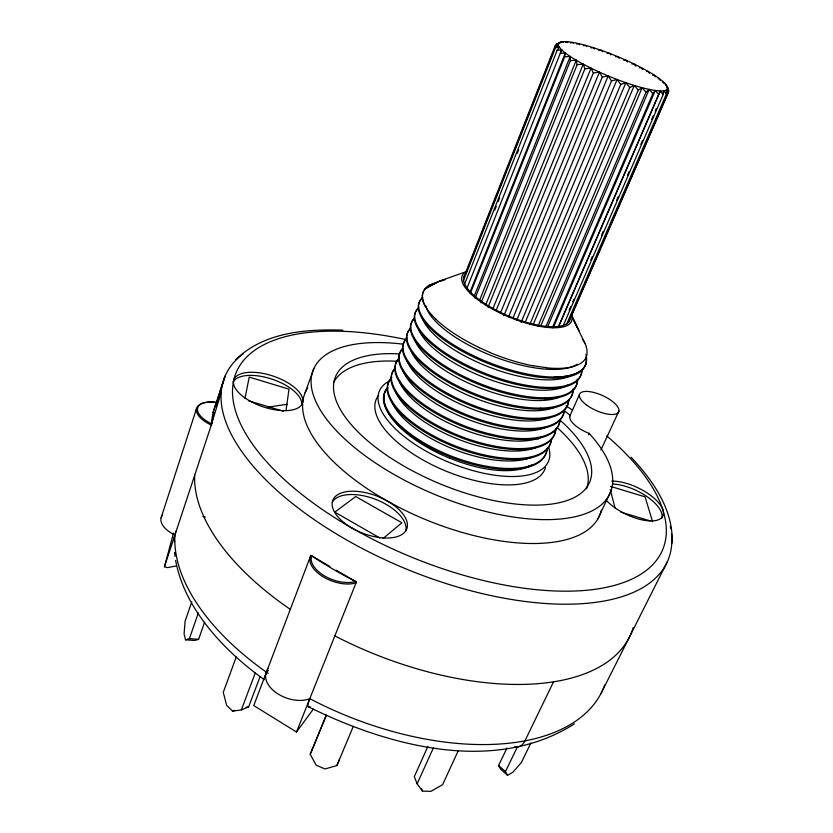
<?xml version="1.0" encoding="UTF-8"?>
<svg xmlns="http://www.w3.org/2000/svg" width="833" height="833" viewBox="0 0 833 833"><rect width="100%" height="100%" fill="white"/><g stroke="black" fill="none" stroke-linecap="round" stroke-linejoin="round"><path stroke-width="1.25" d="M352.088 528.174A230.856 103.188 22.5 0 1 233.375 382.212L233.584 380.681A230.96 103.219 22.5 0 1 405.713 339.541M566.544 324.401L666.421 93.994L666.452 89.974L668.264 92.848L568.866 321.944M233.417 382.212L233.5 381.441M567.627 41.942L567.565 42.535M176.409 565.899L167.641 567.617L164.424 566.742L211.311 425.017L214.216 412.918M286 410.669L289.009 389.146L249.213 377.11L245.006 398.403M464.283 284.886L557.162 50.303L561.681 49.834L560.245 53.364L565.326 52.968L564.68 56.831L470.281 293.497M665.598 85.414L665.765 84.31L666.66 86.268M215.528 405.838L216.695 402.381A233.115 109.54 22.4 0 0 211.665 423.758L211.311 424.976M666.421 93.994L664.005 90.755L663.193 94.514L562.952 326.244M215.768 406.296L225.077 376.11L216.559 402.641A25.511 11.933 17.5 0 0 196.505 408.67A25.511 11.933 17.5 0 0 211.301 425.017M604.82 684.757A229.21 123.992 22.5 0 1 309.793 698.658A27.187 16.775 20.3 0 1 278.493 694.233A27.187 16.775 20.3 0 1 266.435 672.21A229.21 123.992 22.5 0 1 174.951 534.942L175.857 531.246M164.424 566.742L173.514 533.11M211.572 423.976L221.13 392.77M213.102 412.658L223.161 381.42M161.133 517.751L196.536 408.545M191.798 601.78L185.093 621.22L184.093 633.965L185.509 639.796L194.651 640.483L198.598 639.338L204.606 622.23M185.509 639.796L189.393 638.64L198.358 612.89M305.159 392.645L313.874 368.498M236.249 656.966L223.275 692.306L226.618 705.301L232.626 711.163L241.372 709.883L248.619 706.915L260.135 676.49M241.372 709.883L255.294 672.866M268.226 673.303L266.435 672.21L267.893 668.358M290.311 609.36L310.834 555.351L311.74 555.882A233.625 110.018 22.5 0 0 355.462 581.413L356.399 581.944L296.486 731.999L253.753 705.603L290.311 609.36A233.761 117.484 22.5 0 1 194.683 475.299M463.565 277.816L555.195 45.711L558.797 43.274L557.839 45.68M465.647 273.838L467.084 270.215M468.031 267.799L470.416 261.76M471.374 259.344L489.981 212.217M491.418 208.594L502.872 179.595M503.819 177.179L506.214 171.14M507.162 168.724L509.546 162.685M510.504 160.259L529.59 111.934M530.548 109.519L542.002 80.52M542.96 78.104L545.344 72.055M546.292 69.639L548.687 63.6M549.634 61.184L552.498 53.937M553.935 50.313L556.319 44.264L560.515 42.181L559.443 42.931M463.263 281.117L555.465 47.741L558.402 44.93L555.195 45.711M555.465 47.741L557.444 47.387L558.402 44.93M494.833 210.01L496.27 206.397M498.176 201.565L499.613 197.952M517.303 153.314L518.73 149.69M466.647 289.051L561.681 49.834M470.208 291.592L565.326 52.968M474.3 295.965L570.209 56.467L564.68 56.831M475.133 298.12L570.366 60.622L570.209 56.467M479.548 300.328L576.228 60.226L570.366 60.622M481.068 302.806L577.144 64.651L576.228 60.226M485.722 304.816L583.225 64.162L584.87 68.806L487.992 307.304M353.307 726.386L336.886 765.558L325.026 768.953L316.176 765.215L310.23 754.302L326.265 714.974M326.005 716.265L310.23 754.302M492.751 309.053L591.034 68.16L584.87 68.806M496.114 310.532L593.335 72.971L591.034 68.16M500.373 313.177L599.427 72.117L593.335 72.971M503.861 315.749L602.301 77.032L599.427 72.117M585.307 344.071L571.813 316.217A59.174 20.148 22.5 0 1 508.557 316.842L608.194 75.928L602.301 77.032M512.93 318.144L611.526 80.874L617.086 79.489L620.762 84.404L521.094 322.413M516.762 320.049L617.086 79.489M336.886 765.558L339.427 759.488M525.092 322.621L625.864 82.686L629.748 87.517L529.673 324.787M533.12 324.693L634.288 85.445L638.245 90.131L537.826 326.598M540.742 325.995L642.139 87.704L646.023 92.171L545.448 327.598M547.666 326.713L649.188 89.391L652.885 93.598L552.279 327.869M553.789 326.63L655.279 90.474A58.924 10.735 22.5 0 0 659.882 90.849L663.193 94.514M558.162 327.411L660.257 90.932A58.966 10.735 22.5 0 0 616.024 55.936A58.966 10.735 22.5 0 0 563.004 51.063A58.966 10.735 22.5 0 0 655.279 90.474L658.653 94.389M558.943 325.849L660.257 90.932M569.168 310.095L570.72 306.513M572.781 301.744L573.812 299.359M590.816 260.021L592.367 256.449M601.645 234.989L603.186 231.418M616.587 200.42L618.128 196.848M627.405 175.388L628.957 171.817M640.806 144.401L642.358 140.819M651.635 119.369L653.176 115.787M655.238 111.028L656.269 108.644M662.454 94.337L664.005 90.755M570.397 317.737L668.712 91.12L667.316 86.705L668.712 91.12M387.855 387.824A86.163 35.246 23 0 0 385.606 390.677A86.205 35.173 22 0 0 396.144 422.872A86.236 36.027 21.2 0 0 450.205 456.869A86.268 37.277 21.2 0 0 513.909 469.375L514.357 468.354A86.33 38.099 22 0 0 546.802 451.476A86.361 38.058 23 0 0 547.5 447.81M390.313 379.567A86.445 34.788 23 0 0 389.334 380.952A86.476 34.715 22 0 0 400.059 412.856A86.507 35.569 21.2 0 0 454.37 446.79A86.538 36.819 21.2 0 0 518.22 459.504L518.667 458.473A86.601 37.662 22 0 0 551.061 441.917A86.642 37.62 23 0 0 551.727 438.293M395.217 368.519A86.715 34.32 23 0 0 393.093 371.174A86.747 34.247 22 0 0 404.005 402.787A86.788 35.111 21.2 0 0 458.566 436.659A86.819 36.371 21.2 0 0 522.562 449.57L523.009 448.529A86.882 37.204 22 0 0 555.34 432.296A86.913 37.162 23 0 0 555.996 428.714M398.976 358.711A86.996 33.841 23 0 0 396.872 361.324A87.028 33.768 22 0 0 407.972 392.645A87.059 34.632 21.3 0 0 462.794 426.444A87.09 35.902 21.2 0 0 526.935 439.564L527.383 438.522A87.163 36.746 22 0 0 559.651 422.612A87.194 36.704 23 0 0 560.286 419.072M402.766 348.85A87.278 33.362 23 0 0 400.673 351.422A87.309 33.289 22 0 0 411.971 382.43A87.34 34.163 21.3 0 0 467.042 416.167A87.371 35.434 21.2 0 0 531.329 429.495L531.787 428.443A87.434 36.288 22 0 0 563.983 412.876A87.475 36.246 23 0 0 564.597 409.367M406.587 338.927A87.559 32.872 23 0 0 404.505 341.447A87.59 32.799 22 0 0 416 372.153A87.621 33.674 21.3 0 0 471.332 405.827A87.652 34.965 21.2 0 0 535.754 419.353L536.223 418.301A87.715 35.819 22 0 0 568.345 403.068A87.757 35.767 23 0 0 568.939 399.611M410.419 328.941A87.84 32.383 23 0 0 408.357 331.419A87.871 32.3 22 0 0 420.051 361.814A87.902 33.185 21.3 0 0 475.643 395.404A87.944 34.476 21.2 0 0 540.221 409.149L540.679 408.087A88.006 35.34 22 0 0 572.74 393.207A88.038 35.288 23 0 0 573.312 389.782M414.282 318.883A88.121 31.883 23 0 0 412.231 321.319A88.163 31.8 22 0 0 424.122 351.391A88.194 32.685 21.3 0 0 479.975 384.919A88.225 33.986 21.2 0 0 544.699 398.882L545.178 397.799A88.288 34.851 22 0 0 577.165 383.274A88.34 34.809 23 0 0 577.717 379.89M418.166 308.762A88.413 31.373 23 0 0 416.125 311.146A88.433 31.29 22 0 0 428.214 340.895A88.465 32.185 21.3 0 0 484.337 374.34A88.517 33.497 21.2 0 0 549.207 388.522L549.676 387.439A88.569 34.361 22 0 0 581.601 373.257A88.631 34.32 23 0 0 582.121 369.925M422.8 297.922A88.673 30.842 23 0 0 420.019 300.9A88.746 30.779 22 0 0 432.327 330.337A88.819 31.696 21.3 0 0 488.742 363.719A88.819 32.997 21.3 0 0 553.778 378.13L554.257 377.037A88.85 33.861 22 0 0 586.099 363.219A88.954 33.83 23 0 0 585.911 354.4M569.522 416.729L579.466 394.582M427.87 746.472L414.303 776.637L417.125 783.853L422.487 791.1L430.963 791.35L442.594 784.665L458.389 750.45M417.125 783.853L433.431 747.795M588.546 434.711L589.16 433.368A21.283 8.382 24.4 0 1 570.126 415.396A160.727 68.941 22.5 0 0 564.389 410.784M600.895 450.039L618.919 411.106M597.927 518.782L611.235 490.293M530.881 742.984L521.291 762.664L512.826 772.285L507.547 775.294L500.706 769.234L498.571 765.517L506.985 747.972M507.547 775.294L505.464 771.608L517.335 747.024M553.539 681.831L524.936 740.86A19.648 12.328 80.1 0 1 514.544 746.92M600.614 694.212L629.363 637.203M629.696 636.537L667.327 561.786M563.087 42.316L563.493 41.681L561.442 42.41M557.162 50.303L559.36 47.137L557.444 47.387M662.516 82.113L662.953 81.499L664.245 83.779M313.291 709.122L296.486 731.999M652.885 93.598L655.279 90.474M646.023 92.171L649.188 89.391M235.656 359.814C263.488 332.284 305.742 328.889 342.873 330.18M266.435 672.21L268.309 670.565M383.107 538.451L401.912 522.791L355.733 496.541L334.793 512.139L379.858 537.983M559.339 43.004L558.787 43.431L559.38 43.201M574.385 723.877C493.959 775.054 387.48 745.879 308.325 706.759M658.216 78.833L658.965 78.344L660.288 80.353M638.245 90.131L642.139 87.704M424.559 289.395L434.295 283.782A83.821 28.135 23.1 0 1 442.583 280.502M629.748 87.517L634.288 85.445M556.319 44.264L558.797 43.274M232.626 711.163L234.698 710.32M652.708 75.355L653.915 74.918L655.394 76.917M560.265 42.847L561.15 42.514M620.762 84.404L625.864 82.686M439.626 281.054L467.355 271.246M574.114 366.187L575.957 365.583A84.612 31.092 22.4 0 0 580.695 363.344A87.257 32.06 22.7 0 0 586.297 347.174M434.295 283.782L428.651 285.584A89.069 30.3 23 0 1 437.512 282.418M565.409 42.368L567.648 41.775M646.585 71.586L647.939 71.305L649.511 73.273M570.47 42.92L572.854 42.452L573.083 43.358M576.509 44.034L578.977 43.68L579.508 44.722M639.307 67.837L641.191 67.608M246.131 707.279L248.619 706.915M583.35 45.7L585.87 45.44L586.661 46.617M577.144 64.651L583.194 64.162M631.903 64.006L633.767 63.849L635.871 66.244M590.857 47.866L593.367 47.668L594.398 48.98M623.823 60.299L625.895 60.174L627.509 61.954M598.833 50.469L601.301 50.324L602.54 51.761M607.111 53.447L609.485 53.333L610.891 54.905M615.504 56.748L617.753 56.644L619.273 58.32M189.393 638.64L198.598 639.338M202.908 516.46L205.334 517.147M248.484 400.767L283.335 411.19M620.689 512.066L650.136 520.875M610.506 486.399L645.054 496.843L652.583 521.604M352.151 528.174L355.41 529.944A230.835 103.167 22.5 0 0 589.014 590.024A230.856 103.188 22.5 0 0 663.36 511.649L663.006 510.14A230.96 103.219 22.5 0 0 606.809 435.961M329.868 566.471L311.74 555.882A27.312 14.702 20.8 0 0 324.62 575.967A27.312 14.702 20.8 0 0 355.472 581.424A1.114 0.614 63.8 0 1 355.951 582.642M336.251 570.188L355.462 581.413M264.259 679.676C235.468 658.903 209.114 633.653 191.33 602.634M498.571 765.517L505.464 771.608M631.07 457.182C652.885 480.402 673.533 509.692 672.106 542.991M641.535 68.014L642.795 69.503M608.194 75.928L611.526 80.874M190.715 601.509C183.614 588.712 178.293 574.864 175.628 560.453M571.813 316.217L579.216 331.242M571.303 314.614L577.675 328.087M666.775 86.517L668.264 92.848M421.54 788.695L422.487 791.1M586.474 347.226L585.953 345.664A83.696 30.717 22.7 0 0 583.61 340.801M610.245 489.71L615.129 508.14M659.882 90.849L660.028 91.422M174.586 552.414L175.013 556.402M586.12 363.219A88.923 33.882 22 0 1 554.257 377.037A88.819 32.935 21.3 0 1 489.221 362.605A88.839 31.633 21.3 0 1 432.785 329.233A88.798 30.738 22 0 1 420.457 299.828A88.715 30.79 23 0 1 422.477 297.496M553.778 378.13A88.819 33.914 22 0 0 585.63 364.271A88.923 33.882 23 0 0 585.87 357.347M633.153 627.718A233.761 117.484 22.5 0 1 334.856 635.902M268.08 407.389A233.761 117.484 22.5 0 1 287.458 404.401M174.951 534.942A24.594 13.224 16.4 0 1 162.55 515.002M264.956 677.5A20.367 4.904 -58.4 0 1 266.362 672.387M174.607 541.783A18.42 15.327 8.2 0 1 174.868 535.078M310.459 706.811A20.533 4.29 -58.9 0 1 309.782 698.679M589.16 433.368A160.727 68.941 22.5 0 1 535.546 519.344A160.727 68.941 22.5 0 1 326.349 418.895A160.727 68.941 22.5 0 1 403.484 344.216M559.432 419.593A137.58 58.935 22.5 0 1 540.877 504.996A137.58 58.935 22.5 0 1 354.629 428.412A137.58 58.935 22.5 0 1 399.694 353.91M601.374 510.098A159.509 70.899 22.5 0 1 424.684 519.23A159.509 70.899 22.5 0 1 307.721 387.834M531.704 465.001A80.999 34.538 22.5 0 1 528.268 466.615M449.716 458.14A81.634 34.882 22.5 0 0 527.039 467.105A81.02 36.142 21.9 0 0 529.455 465.949M449.674 458.233A83.685 35.715 22.5 0 1 396.977 424.32A85.06 36.277 22.5 0 1 384.409 394.311M384.981 392.603A85.06 36.277 22.5 0 1 385.752 390.969A86.507 36.902 22.5 0 1 387.689 388.136M434.42 283.845A84.05 29.02 22.7 0 1 444.978 279.836M582.298 339.062A87.142 31.696 23 0 1 583.371 340.739M574.281 366.281A88.246 32.32 22.2 0 1 546.281 367.78M546.073 367.572A85.226 30.977 21.9 0 1 533.068 365.604M533.245 365.864A88.6 32.123 21.9 0 1 490.043 352.557M490.096 352.453A86.091 30.821 21.8 0 1 479.454 347.715M479.496 347.684A88.371 31.342 21.9 0 1 435.742 319.143M435.867 319.154A89.131 31.04 22.3 0 1 426.027 307.471A89.11 31.883 22.5 0 1 428.683 285.584M425.955 307.46A89.079 30.269 22 0 1 423.518 291.404A88.964 30.321 23 0 1 432.233 284.771M540.221 409.149A87.975 35.382 22 0 0 572.281 394.238A88.006 35.34 23 0 0 572.865 388.98M540.679 408.087A87.965 34.424 21.2 0 1 476.091 394.311A87.934 33.133 21.3 0 1 420.467 360.731A87.902 32.248 22 0 1 408.753 330.368A87.871 32.331 23 0 1 410.825 327.89M535.754 419.353A87.694 35.861 22 0 0 567.898 404.099A87.725 35.819 23 0 0 568.491 400.631M536.223 418.301A87.684 34.913 21.2 0 1 471.78 404.744A87.652 33.622 21.3 0 1 416.417 371.081A87.621 32.747 22 0 1 404.9 340.405A87.59 32.82 23 0 1 406.983 337.886M513.909 469.375A86.299 38.151 22 0 0 546.354 452.465A86.34 38.11 23 0 0 547.052 448.8M514.357 468.354A86.299 37.225 21.2 0 1 450.632 455.818A86.257 35.975 21.2 0 1 396.55 421.831A86.226 35.121 22 0 1 385.991 389.667A86.195 35.194 23 0 1 386.97 388.261M549.676 387.439A88.548 33.445 21.2 0 1 484.796 373.236A88.496 32.133 21.3 0 1 428.641 339.802A88.465 31.238 22 0 1 416.531 310.074A88.444 31.321 23 0 1 418.572 307.7M545.178 397.799A88.256 33.934 21.2 0 1 480.433 383.815A88.215 32.633 21.3 0 1 424.549 350.308A88.183 31.748 22 0 1 412.637 320.257A88.152 31.831 23 0 1 414.688 317.831M577.248 364.24A83.675 31.716 21.9 0 1 553.154 369.446A83.633 30.79 21.2 0 1 492.074 355.868A83.602 29.457 21.2 0 1 438.991 324.724A83.571 28.551 22 0 1 425.83 305.784M571.053 375.464A83.404 32.185 21.9 0 1 548.603 379.879A83.362 31.258 21.2 0 1 487.669 366.51A83.331 29.946 21.2 0 1 434.836 335.293A83.3 29.051 22 0 1 422.092 317.311M567.408 385.148A83.123 32.654 21.9 0 1 544.095 390.25A83.092 31.727 21.2 0 1 483.286 377.089A83.061 30.425 21.2 0 1 430.713 345.789A83.029 29.53 22 0 1 418.895 330.014M559.214 397.154A82.863 33.112 21.9 0 1 539.607 400.548A82.821 32.195 21.2 0 1 478.944 387.584A82.79 30.894 21.2 0 1 426.611 356.222A82.759 30.009 22 0 1 414.126 337.917M555.767 406.785A82.592 33.559 21.9 0 1 535.161 410.773A82.561 32.654 21.2 0 1 474.633 398.007A82.529 31.362 21.2 0 1 422.539 366.582A82.498 30.477 22 0 1 411.325 351.484M551.352 416.792A82.321 34.007 21.9 0 1 530.736 420.936A82.29 33.101 21.2 0 1 470.343 408.368A82.259 31.821 21.2 0 1 418.499 376.87A82.228 30.936 22 0 1 407.014 360.71M546.958 426.725A82.061 34.445 21.9 0 1 526.341 431.025A82.03 33.549 21.2 0 1 466.084 418.655A81.998 32.268 21.2 0 1 414.48 387.095A81.967 31.394 22 0 1 403.11 370.81M541.596 437.075A81.801 34.882 21.9 0 1 521.968 441.053A81.769 33.986 21.1 0 1 461.857 428.87A81.738 32.716 21.2 0 1 410.492 397.247A81.707 31.852 22 0 1 399.58 381.806M537.264 446.894A81.54 35.298 21.9 0 1 517.637 451.007A81.509 34.413 21.1 0 1 457.65 439.022A81.478 33.153 21.2 0 1 406.535 407.337A81.447 32.289 22 0 1 395.363 390.802M531.902 457.13A81.28 35.725 21.9 0 1 513.326 460.899A81.249 34.84 21.1 0 1 453.485 449.102A81.218 33.591 21.2 0 1 402.599 417.354A81.186 32.726 22 0 1 391.531 400.704M537.233 437.252A81.051 36.1 23.1 0 1 538.222 439.376M544.699 398.882A88.256 34.903 22 0 0 576.696 384.305A88.308 34.861 23 0 0 577.238 379.109M549.207 388.522A88.548 34.413 22 0 0 581.132 374.309A88.59 34.372 23 0 0 581.663 370.966M531.787 428.443A87.403 35.392 21.2 0 1 467.49 415.094A87.371 34.111 21.3 0 1 412.387 381.368A87.34 33.237 22 0 1 401.069 350.381A87.309 33.31 23 0 1 402.027 349.058M527.383 438.522A87.121 35.861 21.2 0 1 463.231 425.382A87.09 34.59 21.3 0 1 408.389 391.583A87.059 33.716 22 0 1 397.268 360.293A87.028 33.799 23 0 1 399.371 357.69M523.009 448.529A86.84 36.319 21.2 0 1 459.004 435.597A86.809 35.059 21.2 0 1 404.421 401.735A86.778 34.195 22 0 1 393.488 370.154A86.747 34.268 23 0 1 394.457 368.78M518.667 458.473A86.57 36.777 21.2 0 1 454.808 445.738A86.538 35.517 21.2 0 1 400.475 411.814A86.507 34.663 22 0 1 389.729 379.942A86.476 34.736 23 0 1 391.864 377.245M518.22 459.504A86.57 37.704 22 0 0 550.613 442.917A86.611 37.662 23 0 0 551.29 439.283M522.562 449.57A86.851 37.256 22 0 0 554.893 433.306A86.882 37.214 23 0 0 555.549 429.713M526.935 439.564A87.132 36.798 22 0 0 559.193 423.633A87.163 36.756 23 0 0 559.838 420.082M531.329 429.495A87.413 36.329 22 0 0 563.535 413.897A87.444 36.288 23 0 0 564.149 410.388M569.824 319.83A57.154 19.451 22.5 0 1 508.848 316.165A57.154 19.451 22.5 0 1 464.45 275.733M508.557 316.842A59.174 20.148 22.5 0 1 465.824 271.881M545.49 467.573A91.297 39.505 22.5 0 1 442.365 469.593A91.297 39.505 22.5 0 1 378.578 395.352M548.468 446.613A91.547 39.099 22.5 0 1 448.092 461.961A91.547 39.099 22.5 0 1 390.604 380.41M333.512 382.639A137.237 59.497 22.5 0 1 396.883 361.241M557.131 427.558A137.237 59.497 22.5 0 1 586.526 488.794M566.044 405.89A230.96 103.219 22.5 0 1 572.563 410.159M611.797 481.182A34.288 14.525 25.9 0 1 656.789 500.768A34.288 14.525 25.9 0 1 650.604 520.937A34.288 14.525 25.9 0 1 606.018 500.019M671.481 533.661A239.831 108.28 22.5 0 1 402.724 567.544A239.831 108.28 22.5 0 1 243.111 353.91M670.315 526.404A239.831 108.28 22.5 0 1 670.794 528.84M311.781 555.746A1.093 0.937 46.5 0 0 310.542 556.142A28.343 15.275 20.8 0 0 323.818 577.207A28.343 15.275 20.8 0 0 356.076 582.788M211.655 423.768A24.584 11.485 17.5 0 1 197.64 408.139A24.584 11.485 17.5 0 1 216.684 402.37M332.232 502.195A39.609 19.93 21.2 0 1 375.808 499.436A39.609 19.93 21.2 0 1 405.806 530.902M233.282 381.868A36.194 16.223 18.6 0 1 272.506 379.317A36.194 16.223 18.6 0 1 301.629 405.098M612.661 484.025A34.247 14.578 26 0 1 647.314 496.843A34.247 14.578 26 0 1 661.694 518.261M586.265 404.776A21.439 8.132 24.4 0 0 618.648 411.908A21.439 8.132 24.4 0 0 592.596 392.176A21.439 8.132 24.4 0 0 586.265 404.776M245.485 398.278A36.235 16.171 18.6 0 0 302.264 403.589A36.235 16.171 18.6 0 0 256.689 372.518A36.235 16.171 18.6 0 0 245.485 398.278M344.227 522.832A39.651 19.867 21.2 0 0 406.504 529.528A39.651 19.867 21.2 0 0 358.606 491.522A39.651 19.867 21.2 0 0 344.227 522.832"/></g></svg>
